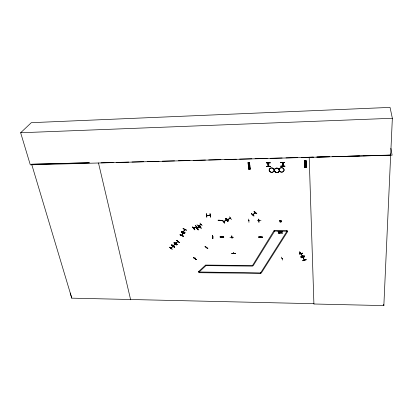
<?xml version="1.0" encoding="UTF-8"?>
<svg xmlns="http://www.w3.org/2000/svg" width="413" height="413" viewBox="0 0 413 413"><rect width="100%" height="100%" fill="white"/><g stroke="black" fill="none" stroke-linecap="round" stroke-linejoin="round"><path stroke-width="0.62" d="M219.969 220.671L219.824 220.191M313.684 157.141L309.192 157.255L313.911 303.994L383.847 305.599L390.662 155.071M390.677 155.174L392.35 118.278L390.053 107.401L31.316 122.676L20.65 132.754L30.304 164.823L390.677 155.174L390.435 153.827M194.115 228.11L193.697 228.322L196.531 226.82M196.516 226.634L196.289 227.083L196.598 226.629M193.733 228.317L196.676 226.722M197.404 228.115L197.177 228.57L197.466 228.167M201.069 224.517L198.147 225.942L198.55 225.704M231.693 237.372L231.827 236.835M199.944 226.742L199.68 227.047M200.026 226.737L199.763 227.186L199.758 226.866M200.971 224.218L200.672 224.579L200.961 224.419M201.033 224.527L198.194 226.056L198.225 225.71M280.861 166.119L280.855 166.418L284.877 166.325M284.872 166.155C276.209 166.625 283.524 165.463 284.877 166.356M304.309 259.638L304.324 260.164L304.345 259.658M304.443 259.854L304.257 260.113L302.884 257.165M304.634 256.824L301.201 257.826L304.557 256.669M303.039 257.531L304.438 260.082M303.147 257.645L303.152 257.371M302.44 256.014L302.419 256.514L301.139 253.716M302.543 256.205L302.538 256.478L302.559 256.199M302.724 253.154L299.224 254.067L302.714 253.112M306.167 259.746C299.812 262.27 303.586 259.4 306.172 259.772M303.003 257.129L303.137 257.583M270.52 166.372C258.213 167.105 278.863 166.356 266.535 166.444M302.27 256.055L302.399 256.514L302.409 255.988M301.247 253.969L301.237 253.711M301.222 257.753L304.562 256.669M300.922 254.387L299.647 251.491M300.969 253.499L300.963 253.752M300.793 256.927C304.045 256.989 306.709 254.733 300.793 256.938M301.087 253.463L301.118 254.021L301.139 253.515M262.436 237.021L258.75 236.979L262.436 237.021L262.425 237.284L258.744 237.258L258.75 236.985M299.864 252.782L299.936 252.926M300.241 252.818L300.168 253.076L300.153 252.73M223.944 221.611L223.681 221.766M299.921 253.133L299.843 252.823M305.997 162.898L304.629 162.929M306.018 163.605L304.655 163.594M226.592 220.196L223.567 221.657L226.603 219.876M305.935 161.194L304.567 161.23M305.945 161.684L304.582 161.674M305.971 162.304L304.608 162.34M227.444 219.675L230.366 217.95L230.165 218.405M227.403 219.68L227.723 219.546M230.087 218.286L230.516 218.028L230.423 218.281M230.433 218.25L227.496 219.799M304.541 160.564L304.67 167.182L304.458 160.652L305.904 160.569L306.234 167.157L305.765 167.162L305.708 160.626M282.079 258.59L282.451 258.471M231.874 253.458C243.087 253.644 224.378 253.174 235.425 253.515M231.863 253.339L235.436 253.267M287.087 231.063L260.577 272.926L261.202 273.21L287.742 231.363M287.722 231.538L287.066 231.234L287.05 230.449M282.471 258.326L282.451 258.621L282.44 258.275M281.377 257.129L282.673 260.061M282.156 258.332L282.389 258.259M282.162 258.698L282.167 258.342M300.158 253.061L299.848 252.993M223.722 237.088C212.458 236.618 231.445 237.299 220.134 237.057M220.119 236.912L223.732 236.835L220.119 236.933M282.203 233.144L281.537 232.199L282.203 233.144L281.403 232.369L281.919 233.144M221.998 236.85L222.034 236.654M281.795 231.373L282.079 231.486L281.795 231.373L281.346 232.137L280.551 231.378L281.212 232.307L280.551 231.378M280.959 233.03L280.644 233.144L281.403 232.369M281.346 232.137L280.84 231.378M279.771 233.144L279.1 232.204L279.771 233.144L278.966 232.369L278.212 233.144L278.527 233.03M279.658 231.378L279.085 232.318M278.403 231.378L278.909 232.142L278.403 231.378C277.195 231.306 280.138 233.412 278.119 231.378M278.512 233.144L278.966 232.369M231.796 237.501L231.724 237.305M279.663 220.557C284.232 219.251 279.524 225.25 279.725 220.485M231.91 237.625L231.765 237.382M233.521 253.066L233.722 253.272M260.66 273.323L199.004 272.709L198.921 272.167L205.973 265.626L205.891 265.074L252.493 265.549L253.117 265.838L274.537 231.254L274.521 230.475M287.066 231.234L274.562 231.084M205.493 265.058L205.973 265.626L252.544 266.111L252.493 265.549L273.912 230.779M282.946 162.505L283.091 166.083M282.92 162.495L283.117 166.171M282.456 162.603L282.631 166.191L282.43 162.577M280.664 162.588L284.712 162.448L280.68 162.536M260.629 273.504L260.608 272.75M260.484 236.794L260.5 236.84M260.686 236.84L260.634 237.103L260.608 236.794M261.016 220.351L257.268 220.305M258.843 220.459L258.848 220.568M259.08 220.227L259.235 220.707L259.266 220.227M259.111 220.16L259.101 220.676L259.245 220.16M270.247 162.83L266.256 162.929M270.247 162.877L266.24 162.779L270.267 162.779M258.936 222.297L258.698 219.004L258.961 222.184M268.749 166.393L268.471 162.923M258.667 220.423L258.683 220.583M268.233 166.491L268.016 162.841L268.274 166.413M256.71 213.774L254.088 211.306M255.12 212.927L255.301 212.447L255.157 212.932M255.301 212.447L255.208 212.907L255.461 212.504M255.379 212.752L252.663 214.631M251.383 213.392C252.049 215.705 256.922 217.883 251.378 213.397M255.332 212.607L255.151 212.788M252.88 214.28L252.797 214.755L255.399 212.731M252.983 214.61L252.952 214.316M173.099 246.076L172.727 246.375M171.049 248.13L173.021 246.272M173.377 245.72L173.279 246.024L175.298 243.99M175.293 243.685L175.081 244.186L175.391 243.758M183.078 232.917L181.772 235.498L181.792 235.183M177.575 241.62L177.889 241.213M183.067 232.958L181.643 235.472L181.849 235.012M183.542 231.559L183.326 232.044L183.522 231.616M184.678 229.721L184.663 229.256M183.449 232.07L184.848 229.344M177.988 241.285L175.855 243.541L176.119 243.159M248.894 220.48L248.889 220.619M249.024 220.48L248.863 220.831M248.962 222.313L248.698 219.066M268.145 164.596L268.61 164.833M233.701 253.066L233.567 253.329L233.551 252.859M233.551 253.293L233.588 252.833M195.163 258.373L194.946 258.208M231.905 236.866L231.796 237.201L231.869 236.866M231.899 237.108L231.894 237.604M231.884 237.645L231.946 237.382M232.075 238.523L231.75 235.575M249.726 164.895L248.425 164.885M231.574 236.83L231.517 237.176M249.571 163.228L248.27 163.223M249.612 163.667L248.311 163.656M282.538 164.276L282.9 164.198M229.979 237.294L233.593 237.274M250.144 169.02L249.524 162.536L248.084 162.655L248.667 169.046L250.18 169.015L249.72 169.025L249.142 162.634L249.597 162.624L248.089 162.66M206.242 247.836L206.355 247.532M231.502 219.535L229.349 216.804M230.16 218.059L230.18 218.384M228.528 221.022L226.365 218.312L228.508 221.125M227.692 221.363L225.539 218.647L227.692 221.435M227.692 219.355L227.501 219.824M226.376 220.134L226.675 219.974M221.864 236.412L221.853 236.654M226.376 220.335L226.515 219.881M221.843 236.917L221.987 236.412M224.713 222.948C221.977 221.053 221.456 217.961 224.662 223.056M225.55 218.725L227.826 221.389L225.663 218.663M223.727 221.75L223.882 221.476M221.657 220.387L217.987 220.212L221.662 220.341M219.809 220.733L219.953 220.191M219.793 220.692L219.979 220.258M212.674 238.606L212.287 235.58L212.876 238.507M212.71 236.861L212.741 237.196L212.778 236.83M213.067 236.861L212.989 237.196L213.025 236.83M206.283 247.81L206.417 247.33M206.495 247.47L206.515 247.402M260.582 272.947L198.973 271.991M181.921 235.276L181.875 235.281M182.799 233.113L183.036 232.669M183.336 232.018L184.621 229.442M198.921 272.167L198.452 271.599M206.19 247.495L206.113 247.759L206.433 247.64M206.345 247.351L206.247 247.815M210.48 217.052L210.047 213.795L210.465 216.954M206.732 215.41L210.15 215.555L210.191 215.209M210.232 215.24L210.15 215.576L210.284 215.349M209.819 215.545L209.814 215.416M195.148 258.104L194.957 258.543L195.096 258.068M195.241 258.14L194.982 258.523M206.376 213.826L206.825 216.98M193.423 257.588C202.143 263.68 187.662 253.381 196.16 259.643M206.634 215.266L210.129 215.4M206.665 215.581L206.706 215.235M206.959 215.23L206.918 215.581M207.001 215.266L207.037 215.426M202.153 225.674L199.98 223.077M200.79 224.662L200.775 224.326M198.075 229.917C191.327 221.833 202.747 235.379 196.072 227.098M198.911 225.648L201.245 228.219L199.061 225.555M198.968 225.534L201.131 228.27M197.207 228.224L197.104 228.477L199.933 226.949M197.275 228.358L200.006 227.042M198.421 225.601L198.24 226.04M195.478 225.539L197.698 228.084M196.092 227.088L198.194 229.85M196.289 227.083L196.32 226.742L196.371 227.083M193.986 228.002L193.805 228.446M192.67 226.974C199.479 235.57 188.111 221.332 194.776 229.736M282.461 258.595L282.182 258.683M183.078 228.637L186.356 230.196L183.109 228.559M183.382 236.138C179.949 235.735 177.843 233.226 183.372 236.153M181.426 232.018L184.709 233.521M181.663 231.461C183.961 231.239 187.998 234.858 181.674 231.435M176.516 240.278L179.319 242.374M183.15 232.72L182.928 233.206L183.14 232.782M183.646 231.636L183.501 232.054M184.503 229.705L184.725 229.22M184.652 229.752L184.838 229.272M174.425 242.369C182.825 249.168 168.752 237.759 177.156 244.584M300.184 253.05L299.843 253.143M177.585 241.641L177.673 241.378M176.666 244.961L173.909 242.761L176.718 244.842M175.824 243.226L175.747 243.422M175.83 243.562L175.969 243.087M171.632 245.079C172.577 243.747 177.76 250.861 171.622 245.085M174.988 244.114L175.076 243.851M175.153 244.166L175.195 243.902L173.166 245.885M173.248 246.024L173.434 245.544M268.187 164.596L268.548 164.591M172.696 246.432L172.789 246.169M172.794 246.504L173.001 246.003M173.243 245.689L173.181 245.895M170.967 247.991L170.874 248.254L173.006 246.308M171.256 247.924L171.028 248.048M171.777 244.961L174.57 247.036L171.829 244.857M169.573 247.144C173.284 250.304 173.315 249.906 169.526 247.242M180.058 234.754L183.336 236.246L180.104 234.641M181.446 231.987L184.683 233.593M184.663 233.639L181.415 232.023M212.649 237.057L213.01 237.057L212.741 237.181M196.263 259.54L193.532 257.475M177.172 244.568L174.379 242.467M171.689 245.059L174.498 247.113M175.762 243.438L177.745 241.429M302.868 257.371L303.013 257.655L303.003 257.366M278.909 232.142L279.358 231.378M280.943 233.144L281.387 232.483M278.212 233.144L278.79 232.194M280.644 233.144L281.227 232.189M281.521 232.318L282.094 231.373M222.509 220.351L224.682 223.056M199.087 227.418L197.032 224.682M194.657 229.814L192.489 227.15M231.822 237.181L231.528 237.047M251.321 213.516L253.98 215.958M179.268 242.493L176.506 240.283M212.824 238.6L212.489 235.482L212.85 238.621M198.395 271.775L205.442 265.234M206.335 213.913L206.799 217.088M254.067 211.415L256.84 213.769L254.103 211.301M176.485 240.356L179.294 242.457M173.888 242.839L176.697 244.919M171.601 245.162L174.394 247.237M205.054 246.468L207.822 248.58M226.53 219.897L226.339 220.33M304.779 167.131L306.136 167.1M306.24 167.151L305.77 167.167M304.427 160.652L304.908 160.642L305.114 167.177M304.939 167.177L304.887 160.647L304.618 160.652M249.127 169.036L248.683 169.051L248.115 162.655M248.208 162.567L249.044 169.015M249.24 162.608L249.726 169.031L250.087 168.974M248.198 162.603L248.543 162.645L249.106 169.041L248.538 162.645M249.158 162.639L249.514 162.577M282.621 164.24L282.637 164.601M282.915 164.56L282.549 164.529M302.683 260.665L306.105 259.519M195.509 225.508L197.688 228.162M268.073 166.496L267.825 162.929M282.425 166.181L282.255 162.598M305.026 167.151L304.804 160.595M304.954 167.182L304.727 160.647M248.941 169.046L248.45 162.619M306.002 160.621L305.548 160.631L305.796 167.167M20.65 132.754L392.35 118.278M101.051 162.836L113.291 162.51M116.512 162.423L128.758 162.092M131.979 162.01L143.579 161.695M147.446 161.591L159.046 161.282M162.268 161.194L174.513 160.869M178.38 160.765L189.975 160.451M193.196 160.368L205.442 160.037M208.663 159.95L220.909 159.624M224.775 159.521L236.375 159.206M239.597 159.124L251.842 158.793M255.064 158.706L267.304 158.38M270.525 158.293L282.125 157.983M285.992 157.88L297.592 157.565M301.459 157.461L313.018 157.152M316.843 157.048L328.965 156.723M332.15 156.641L344.266 156.315M347.457 156.228L359.532 155.907M363.347 155.804L374.782 155.494M378.592 155.396L390.027 155.087M31.656 164.209L89.399 162.758L31.693 164.333L71.79 298.16L313.947 303.7L313.957 303.994M316.89 157.064L329.719 156.739M332.284 156.677L346.393 156.326M347.679 156.29L392.128 155.18L390.858 148.339M304.753 166.475L306.116 166.439M248.724 168.349L250.03 168.318M248.894 168.953L249.999 168.927M280.664 162.572L284.702 162.516M280.861 166.155L284.882 166.088M274.495 230.645L287.035 230.619M278.104 231.497L278.388 231.492M280.535 231.492L280.825 231.492M279.503 233.03L279.787 233.03M281.934 233.025L282.218 233.025M258.729 237.093L262.42 237.108M302.409 256.205L302.553 256.442L301.087 253.701M306.136 167.126L305.909 160.528L305.971 167.162L305.641 160.58M305.873 167.136L305.888 160.595M304.675 167.188L304.608 160.652M268.677 162.908L268.93 166.475M283.111 162.583L283.297 166.171M249.581 162.629L250.004 169.025M183.104 228.57L186.382 230.144M273.886 230.95L274.537 231.254M248.781 168.994L248.337 162.65M278.951 232.483L279.487 233.144M233.681 253.066L233.691 253.303M259.23 220.418L259.101 220.676M70.22 293.06L71.79 298.16M98.47 162.908L130.642 299.781M206.397 213.82L206.805 216.99M210.047 213.795L210.429 217.062M383.708 304.329L383.847 305.599M249.395 162.629L249.917 169.025M249.256 162.583L249.891 169.025M279.937 221.027L280.386 221.755L281.232 221.409L280.783 220.681L279.937 221.027M248.822 165.133C249.266 166.14 249.628 164.389 248.822 165.133M249.793 165.499L248.471 165.577L249.793 165.499M249.679 164.276L248.358 164.348L249.679 164.276M207.832 248.502L205.07 246.396L207.832 248.502M185.024 232.813L181.741 231.306L185.014 232.844M304.205 255.879L300.772 257.025L304.205 255.869M275.197 171.978A2.488 2.194 7.3 0 0 279.281 170.91A2.488 2.194 7.3 0 0 276.08 168.277A2.488 2.194 7.3 0 0 275.197 171.978M275.213 171.901A2.478 2.189 7.3 0 0 279.291 170.832A2.483 2.194 7.3 0 0 276.096 168.199A2.483 2.194 7.3 0 0 275.213 171.901A2.483 2.194 7.3 0 0 279.296 170.827A2.478 2.189 7.3 0 0 276.096 168.205A2.478 2.189 7.3 0 0 275.213 171.901M269.963 171.751A2.478 2.189 8.4 0 0 274.031 170.683A2.478 2.189 8.4 0 0 270.825 168.055A2.478 2.189 8.4 0 0 269.963 171.751M269.983 171.674A2.473 2.184 8.4 0 0 274.041 170.605A2.473 2.184 8.4 0 0 270.845 167.983A2.473 2.184 8.4 0 0 269.983 171.674M279.911 171.534A2.493 2.199 6.3 0 0 284.015 170.461A2.493 2.199 6.3 0 0 280.814 167.823A2.493 2.199 6.3 0 0 279.911 171.534A2.509 2.215 6.3 0 0 284.036 170.414A2.509 2.215 6.3 0 0 280.819 167.766A2.509 2.215 6.3 0 0 279.906 171.498"/></g></svg>
